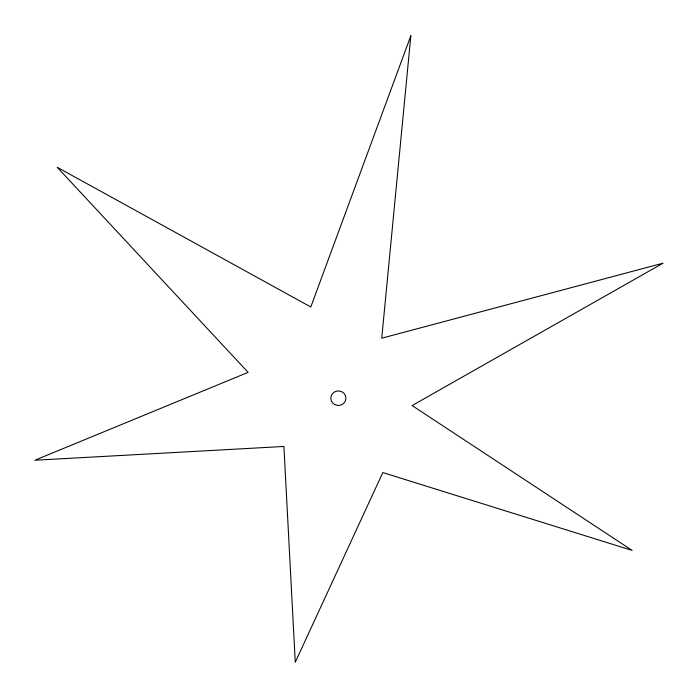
<?xml version="1.0" encoding="UTF-8"?>
<svg xmlns="http://www.w3.org/2000/svg" width="698" height="698" viewBox="0 0 698 698"><rect width="100%" height="100%" fill="white"/><g stroke="black" fill="none" stroke-linecap="round" stroke-linejoin="round"><path stroke-width="1.05" d="M410.843 35.755L381.736 338.207L663.1 263.155L412.117 405.555L632.152 550.417L382.809 472.563L295.271 662.245L283.911 446.467L34.9 460.226L248.122 372.357L57.201 167.276L310.802 306.989L410.843 35.755M334.717 404.578A7.573 7.268 -2.1 0 0 345.938 398.035A7.573 7.268 -2.1 0 0 334.447 391.997A7.573 7.268 -2.1 0 0 334.717 404.578"/></g></svg>
